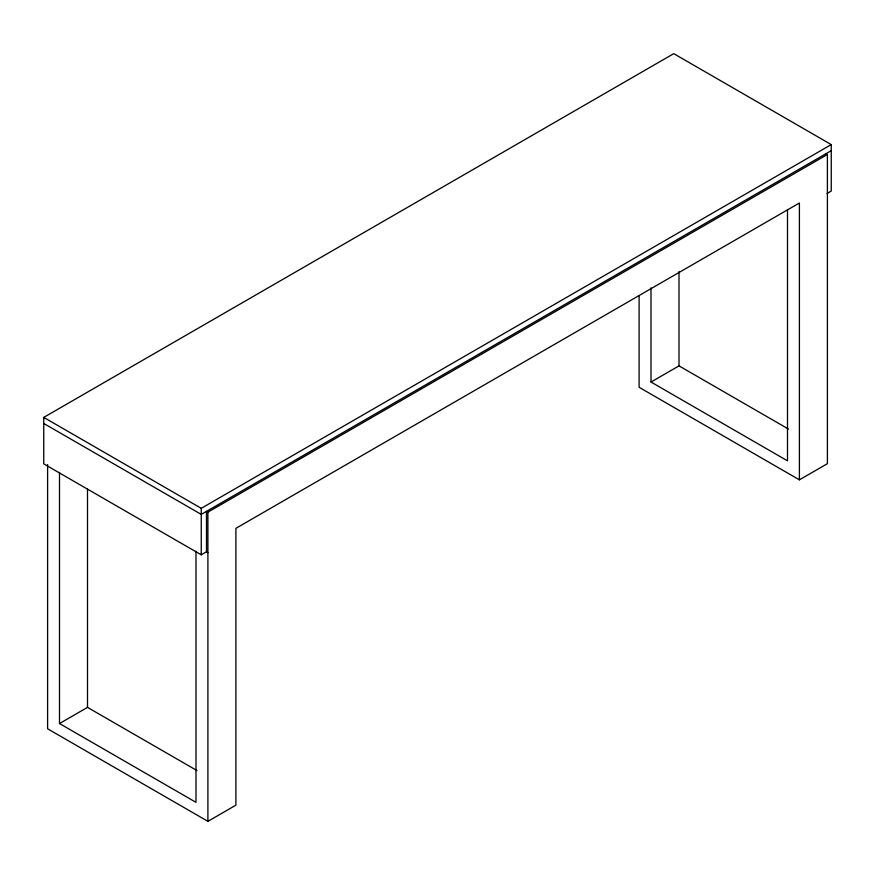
<?xml version="1.0" encoding="UTF-8"?>
<svg xmlns="http://www.w3.org/2000/svg" width="875" height="875" viewBox="0 0 875 875"><rect width="100%" height="100%" fill="white"/><g stroke="black" fill="none" stroke-linecap="round" stroke-linejoin="round"><path stroke-width="1.31" d="M207.9 552.573L206.5 551.764L201.25 554.805L43.75 463.87L43.75 417.397L673.75 53.659L831.25 144.594L831.25 191.078L827.05 193.495M43.75 417.397L201.25 508.32L831.25 144.594M831.25 150.653L201.25 514.391L43.75 423.456M206.5 551.764L206.5 511.35L207.9 512.159L827.4 154.503L827.4 463.673L799.4 479.839L639.1 387.286L639.1 295.914M59.5 472.358L59.5 723.538L87.5 707.372L196.941 770.547M651 287.886L651 382.036L679 365.87L788.441 429.045M47.6 464.559L47.6 728.788L207.9 821.341L235.9 805.175L235.9 528.325L799.4 203L799.4 479.839M826 153.694L827.4 154.503M651 382.036L787.5 460.841L787.5 209.77M59.5 723.538L196 802.342L196 551.163M679 271.677L679 365.87M207.9 512.159L207.9 821.341M201.25 508.32L201.25 554.805M87.5 489.048L87.5 707.372"/></g></svg>
